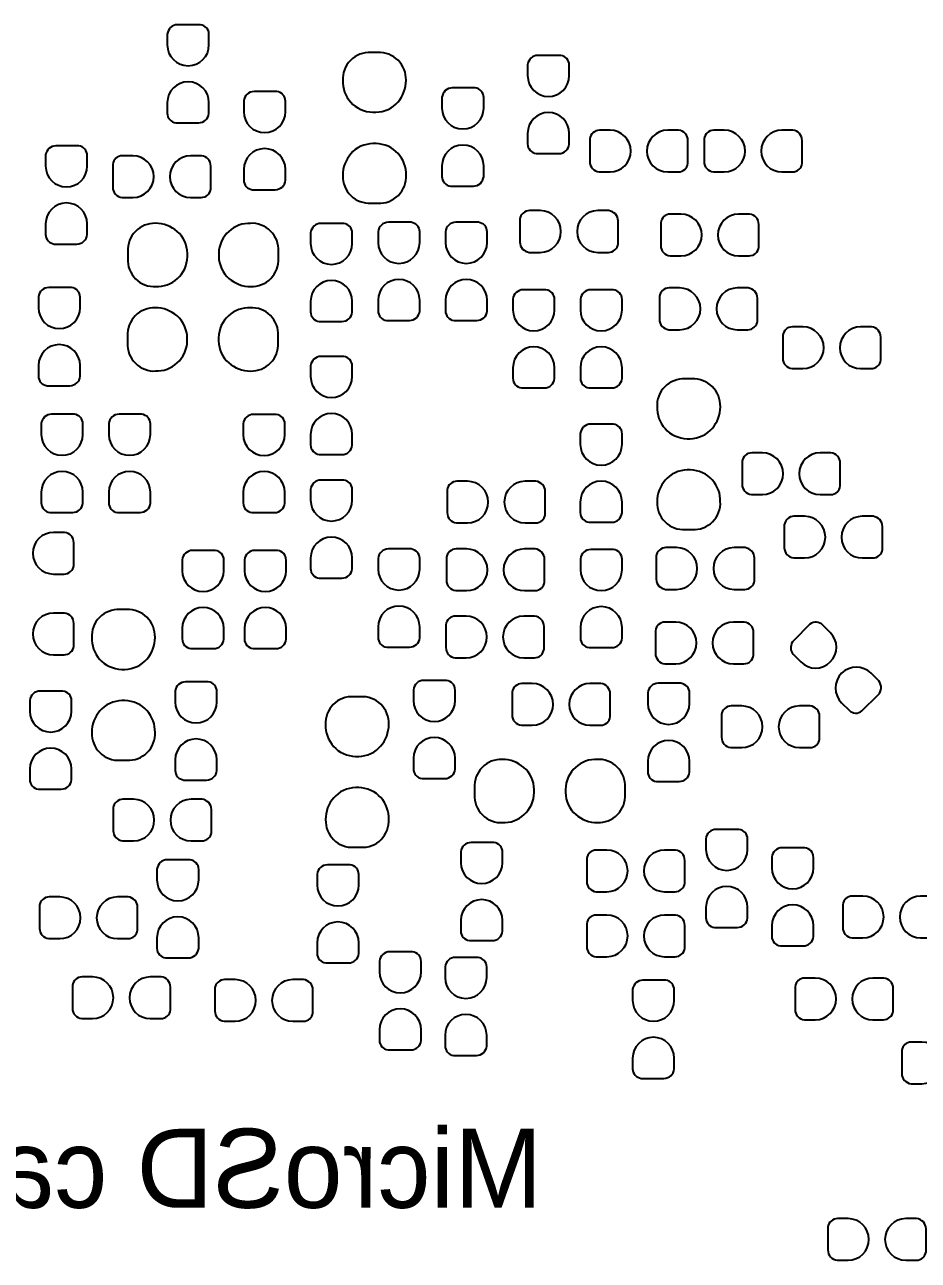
# Model space of a CAD drawing. Extents: x -0.2 to 92.2, y 0 to 62.
# Drawn here: x 32.35 to 40.96, y 16 to 27.91 of the extents above; entities that cross this region are included whole.
import ezdxf

# ---------------------------------------------------------------- set-up
doc = ezdxf.new("R2010")
doc.units = 0
doc.header["$MEASUREMENT"] = 0
doc.layers.add('BG_SILKSCREEN_BOTTOM', color=2, linetype='CONTINUOUS')
doc.layers.add('PIN_SOLDERMASK_BOTTOM', color=6, linetype='CONTINUOUS')

msp = doc.modelspace()

# ---------------------------------------------------------------- linework, layer by layer
at = {"layer": 'PIN_SOLDERMASK_BOTTOM'}
for points in [[(33.7237, 27.8228), (33.7237, 27.7184, 0.999515), (34.1255, 27.7184), (34.1255, 27.82, 0.380778), (34.0425, 27.9132), (33.823, 27.9132, 0.38701)], [(37.1965, 27.5268), (37.1965, 27.4224, 0.999515), (37.5983, 27.4224), (37.5983, 27.524, 0.380778), (37.5153, 27.6172), (37.2958, 27.6172, 0.38701)], [(34.1255, 27.0578), (34.1255, 27.1622, 0.999515), (33.7237, 27.1622), (33.7237, 27.0606, 0.380778), (33.8067, 26.9674), (34.0262, 26.9674, 0.38701)], [(36.3712, 27.2135), (36.3712, 27.1091, 0.999515), (36.773, 27.1091), (36.773, 27.2107, 0.380778), (36.69, 27.3039), (36.4705, 27.3039, 0.38701)], [(34.4606, 27.1783), (34.4606, 27.0739, 0.999515), (34.8624, 27.0739), (34.8624, 27.1755, 0.380778), (34.7794, 27.2687), (34.5599, 27.2687, 0.38701)], [(37.5983, 26.7618), (37.5983, 26.8662, 0.999515), (37.1965, 26.8662), (37.1965, 26.7646, 0.380778), (37.2795, 26.6714), (37.499, 26.6714, 0.38701)], [(37.8862, 26.4943), (37.9906, 26.4943, 0.999515), (37.9906, 26.8961), (37.889, 26.8961, 0.380778), (37.7958, 26.8131), (37.7958, 26.5936, 0.38701)], [(38.6512, 26.8961), (38.5468, 26.8961, 0.999515), (38.5468, 26.4943), (38.6484, 26.4943, 0.380778), (38.7416, 26.5773), (38.7416, 26.7968, 0.38701)], [(38.9875, 26.4943), (39.0919, 26.4943, 0.999515), (39.0919, 26.8961), (38.9903, 26.8961, 0.380778), (38.8971, 26.8131), (38.8971, 26.5936, 0.38701)], [(39.7525, 26.8961), (39.6481, 26.8961, 0.999515), (39.6481, 26.4943), (39.7497, 26.4943, 0.380778), (39.8429, 26.5773), (39.8429, 26.7968, 0.38701)], [(32.5507, 26.6548), (32.5507, 26.5504, 0.999515), (32.9525, 26.5504), (32.9525, 26.652, 0.380778), (32.8695, 26.7452), (32.65, 26.7452, 0.38701)], [(34.8624, 26.4133), (34.8624, 26.5177, 0.999515), (34.4606, 26.5177), (34.4606, 26.4161, 0.380778), (34.5436, 26.3229), (34.7631, 26.3229, 0.38701)], [(36.773, 26.4485), (36.773, 26.5529, 0.999515), (36.3712, 26.5529), (36.3712, 26.4513, 0.380778), (36.4542, 26.3581), (36.6737, 26.3581, 0.38701)], [(33.2879, 26.248), (33.3923, 26.248, 0.999515), (33.3923, 26.6498), (33.2907, 26.6498, 0.380778), (33.1975, 26.5668), (33.1975, 26.3473, 0.38701)], [(34.0529, 26.6498), (33.9485, 26.6498, 0.999515), (33.9485, 26.248), (34.0501, 26.248, 0.380778), (34.1433, 26.331), (34.1433, 26.5505, 0.38701)], [(32.9525, 25.8898), (32.9525, 25.9942, 0.999515), (32.5507, 25.9942), (32.5507, 25.8926, 0.380778), (32.6337, 25.7994), (32.8532, 25.7994, 0.38701)], [(37.2129, 25.7192), (37.3173, 25.7192, 0.999515), (37.3173, 26.121), (37.2157, 26.121, 0.380778), (37.1225, 26.038), (37.1225, 25.8185, 0.38701)], [(37.9779, 26.121), (37.8735, 26.121, 0.999515), (37.8735, 25.7192), (37.9751, 25.7192, 0.380778), (38.0683, 25.8022), (38.0683, 26.0217, 0.38701)], [(38.5699, 25.6856), (38.6743, 25.6856, 0.999515), (38.6743, 26.0874), (38.5727, 26.0874, 0.380778), (38.4795, 26.0044), (38.4795, 25.7849, 0.38701)], [(39.3349, 26.0874), (39.2305, 26.0874, 0.999515), (39.2305, 25.6856), (39.3321, 25.6856, 0.380778), (39.4253, 25.7686), (39.4253, 25.9881, 0.38701)], [(35.1048, 25.908), (35.1048, 25.8036, 0.999515), (35.5066, 25.8036), (35.5066, 25.9052, 0.380778), (35.4236, 25.9984), (35.2041, 25.9984, 0.38701)], [(35.7548, 25.9182), (35.7548, 25.8138, 0.999515), (36.1566, 25.8138), (36.1566, 25.9154, 0.380778), (36.0736, 26.0086), (35.8541, 26.0086, 0.38701)], [(36.4048, 25.9182), (36.4048, 25.8138, 0.999515), (36.8066, 25.8138), (36.8066, 25.9154, 0.380778), (36.7236, 26.0086), (36.5041, 26.0086, 0.38701)], [(32.4816, 25.2894), (32.4816, 25.185, 0.999515), (32.8834, 25.185), (32.8834, 25.2866, 0.380778), (32.8004, 25.3798), (32.5809, 25.3798, 0.38701)], [(35.5066, 25.143), (35.5066, 25.2474, 0.999515), (35.1048, 25.2474), (35.1048, 25.1458, 0.380778), (35.1878, 25.0526), (35.4073, 25.0526, 0.38701)], [(36.1566, 25.1532), (36.1566, 25.2576, 0.999515), (35.7548, 25.2576), (35.7548, 25.156, 0.380778), (35.8378, 25.0628), (36.0573, 25.0628, 0.38701)], [(36.8066, 25.1532), (36.8066, 25.2576, 0.999515), (36.4048, 25.2576), (36.4048, 25.156, 0.380778), (36.4878, 25.0628), (36.7073, 25.0628, 0.38701)], [(38.557, 24.9739), (38.6614, 24.9739, 0.999515), (38.6614, 25.3757), (38.5598, 25.3757, 0.380778), (38.4666, 25.2927), (38.4666, 25.0732, 0.38701)], [(39.322, 25.3757), (39.2176, 25.3757, 0.999515), (39.2176, 24.9739), (39.3192, 24.9739, 0.380778), (39.4124, 25.0569), (39.4124, 25.2764, 0.38701)], [(37.0548, 25.2678), (37.0548, 25.1634, 0.999515), (37.4566, 25.1634), (37.4566, 25.265, 0.380778), (37.3736, 25.3582), (37.1541, 25.3582, 0.38701)], [(37.7048, 25.2678), (37.7048, 25.1634, 0.999515), (38.1066, 25.1634), (38.1066, 25.265, 0.380778), (38.0236, 25.3582), (37.8041, 25.3582, 0.38701)], [(39.7458, 24.5988), (39.8502, 24.5988, 0.999515), (39.8502, 25.0006), (39.7486, 25.0006, 0.380778), (39.6554, 24.9176), (39.6554, 24.6981, 0.38701)], [(40.5108, 25.0006), (40.4064, 25.0006, 0.999515), (40.4064, 24.5988), (40.508, 24.5988, 0.380778), (40.6012, 24.6818), (40.6012, 24.9013, 0.38701)], [(32.8834, 24.5244), (32.8834, 24.6288, 0.999515), (32.4816, 24.6288), (32.4816, 24.5272, 0.380778), (32.5646, 24.434), (32.7841, 24.434, 0.38701)], [(37.4566, 24.5028), (37.4566, 24.6072, 0.999515), (37.0548, 24.6072), (37.0548, 24.5056, 0.380778), (37.1378, 24.4124), (37.3573, 24.4124, 0.38701)], [(38.1066, 24.5028), (38.1066, 24.6072, 0.999515), (37.7048, 24.6072), (37.7048, 24.5056, 0.380778), (37.7878, 24.4124), (38.0073, 24.4124, 0.38701)], [(35.105, 24.6255), (35.105, 24.5211, 0.999515), (35.5068, 24.5211), (35.5068, 24.6227, 0.380778), (35.4238, 24.7159), (35.2043, 24.7159, 0.38701)], [(32.509, 24.068), (32.509, 23.9636, 0.999515), (32.9108, 23.9636), (32.9108, 24.0652, 0.380778), (32.8278, 24.1584), (32.6083, 24.1584, 0.38701)], [(33.159, 24.068), (33.159, 23.9636, 0.999515), (33.5608, 23.9636), (33.5608, 24.0652, 0.380778), (33.4778, 24.1584), (33.2583, 24.1584, 0.38701)], [(34.455, 24.0667), (34.455, 23.9623, 0.999515), (34.8568, 23.9623), (34.8568, 24.0639, 0.380778), (34.7738, 24.1571), (34.5543, 24.1571, 0.38701)], [(35.5068, 23.8605), (35.5068, 23.9649, 0.999515), (35.105, 23.9649), (35.105, 23.8633, 0.380778), (35.188, 23.7701), (35.4075, 23.7701, 0.38701)], [(37.7046, 23.973), (37.7046, 23.8686, 0.999515), (38.1064, 23.8686), (38.1064, 23.9702, 0.380778), (38.0234, 24.0634), (37.8039, 24.0634, 0.38701)], [(39.3546, 23.3845), (39.459, 23.3845, 0.999515), (39.459, 23.7863), (39.3574, 23.7863, 0.380778), (39.2642, 23.7033), (39.2642, 23.4838, 0.38701)], [(40.1196, 23.7863), (40.0152, 23.7863, 0.999515), (40.0152, 23.3845), (40.1168, 23.3845, 0.380778), (40.21, 23.4675), (40.21, 23.687, 0.38701)], [(32.9108, 23.303), (32.9108, 23.4074, 0.999515), (32.509, 23.4074), (32.509, 23.3058, 0.380778), (32.592, 23.2126), (32.8115, 23.2126, 0.38701)], [(33.5608, 23.303), (33.5608, 23.4074, 0.999515), (33.159, 23.4074), (33.159, 23.3058, 0.380778), (33.242, 23.2126), (33.4615, 23.2126, 0.38701)], [(34.8568, 23.3017), (34.8568, 23.4061, 0.999515), (34.455, 23.4061), (34.455, 23.3045, 0.380778), (34.538, 23.2113), (34.7575, 23.2113, 0.38701)], [(35.1048, 23.4343), (35.1048, 23.3299, 0.999515), (35.5066, 23.3299), (35.5066, 23.4315, 0.380778), (35.4236, 23.5247), (35.2041, 23.5247, 0.38701)], [(36.5118, 23.111), (36.6162, 23.111, 0.999515), (36.6162, 23.5128), (36.5146, 23.5128, 0.380778), (36.4214, 23.4298), (36.4214, 23.2103, 0.38701)], [(37.2768, 23.5128), (37.1724, 23.5128, 0.999515), (37.1724, 23.111), (37.274, 23.111, 0.380778), (37.3672, 23.194), (37.3672, 23.4135, 0.38701)], [(38.1064, 23.208), (38.1064, 23.3124, 0.999515), (37.7046, 23.3124), (37.7046, 23.2108, 0.380778), (37.7876, 23.1176), (38.0071, 23.1176, 0.38701)], [(39.761, 22.7732), (39.8654, 22.7732, 0.999515), (39.8654, 23.175), (39.7638, 23.175, 0.380778), (39.6706, 23.092), (39.6706, 22.8725, 0.38701)], [(40.526, 23.175), (40.4216, 23.175, 0.999515), (40.4216, 22.7732), (40.5232, 22.7732, 0.380778), (40.6164, 22.8562), (40.6164, 23.0757, 0.38701)], [(32.7321, 23.0202), (32.6277, 23.0202, 0.999515), (32.6277, 22.6184), (32.7293, 22.6184, 0.380778), (32.8225, 22.7014), (32.8225, 22.9209, 0.38701)], [(35.5066, 22.6693), (35.5066, 22.7737, 0.999515), (35.1048, 22.7737), (35.1048, 22.6721, 0.380778), (35.1878, 22.5789), (35.4073, 22.5789, 0.38701)], [(38.5269, 22.471), (38.6313, 22.471, 0.999515), (38.6313, 22.8728), (38.5297, 22.8728, 0.380778), (38.4365, 22.7898), (38.4365, 22.5703, 0.38701)], [(39.2919, 22.8728), (39.1875, 22.8728, 0.999515), (39.1875, 22.471), (39.2891, 22.471, 0.380778), (39.3823, 22.554), (39.3823, 22.7735, 0.38701)], [(33.8671, 22.7555), (33.8671, 22.6511, 0.999515), (34.2689, 22.6511), (34.2689, 22.7527, 0.380778), (34.1859, 22.8459), (33.9664, 22.8459, 0.38701)], [(34.4675, 22.7555), (34.4675, 22.6511, 0.999515), (34.8693, 22.6511), (34.8693, 22.7527, 0.380778), (34.7863, 22.8459), (34.5668, 22.8459, 0.38701)], [(35.755, 22.7696), (35.755, 22.6652, 0.999515), (36.1568, 22.6652), (36.1568, 22.7668, 0.380778), (36.0738, 22.86), (35.8543, 22.86, 0.38701)], [(36.5044, 22.4585), (36.6088, 22.4585, 0.999515), (36.6088, 22.8603), (36.5072, 22.8603, 0.380778), (36.414, 22.7773), (36.414, 22.5578, 0.38701)], [(37.2694, 22.8603), (37.165, 22.8603, 0.999515), (37.165, 22.4585), (37.2666, 22.4585, 0.380778), (37.3598, 22.5415), (37.3598, 22.761, 0.38701)], [(37.7052, 22.7645), (37.7052, 22.6601, 0.999515), (38.107, 22.6601), (38.107, 22.7617, 0.380778), (38.024, 22.8549), (37.8045, 22.8549, 0.38701)], [(34.2689, 21.9905), (34.2689, 22.0949, 0.999515), (33.8671, 22.0949), (33.8671, 21.9933, 0.380778), (33.9501, 21.9001), (34.1696, 21.9001, 0.38701)], [(34.8693, 21.9905), (34.8693, 22.0949, 0.999515), (34.4675, 22.0949), (34.4675, 21.9933, 0.380778), (34.5505, 21.9001), (34.77, 21.9001, 0.38701)], [(36.1568, 22.0046), (36.1568, 22.109, 0.999515), (35.755, 22.109), (35.755, 22.0074, 0.380778), (35.838, 21.9142), (36.0575, 21.9142, 0.38701)], [(38.107, 21.9995), (38.107, 22.1039, 0.999515), (37.7052, 22.1039), (37.7052, 22.0023, 0.380778), (37.7882, 21.9091), (38.0077, 21.9091, 0.38701)], [(32.7318, 22.2423), (32.6274, 22.2423, 0.999515), (32.6274, 21.8405), (32.729, 21.8405, 0.380778), (32.8222, 21.9235), (32.8222, 22.143, 0.38701)], [(36.4993, 21.811), (36.6037, 21.811, 0.999515), (36.6037, 22.2128), (36.5021, 22.2128, 0.380778), (36.4089, 22.1298), (36.4089, 21.9103, 0.38701)], [(37.2643, 22.2128), (37.1599, 22.2128, 0.999515), (37.1599, 21.811), (37.2615, 21.811, 0.380778), (37.3547, 21.894), (37.3547, 22.1135, 0.38701)], [(38.5192, 21.7538), (38.6236, 21.7538, 0.999515), (38.6236, 22.1556), (38.522, 22.1556, 0.380778), (38.4288, 22.0726), (38.4288, 21.8531, 0.38701)], [(39.2842, 22.1556), (39.1798, 22.1556, 0.999515), (39.1798, 21.7538), (39.2814, 21.7538, 0.380778), (39.3746, 21.8368), (39.3746, 22.0563, 0.38701)], [(39.7559, 21.8447), (39.8297, 21.7709, 0.999717), (40.1138, 22.055), (40.042, 22.1268, 0.380872), (39.9174, 22.134), (39.7622, 21.9788, 0.386919)], [(40.5809, 21.5879), (40.5071, 21.6617, 0.999717), (40.223, 21.3776), (40.2948, 21.3058, 0.380872), (40.4194, 21.2986), (40.5746, 21.4538, 0.386919)], [(33.7996, 21.4887), (33.7996, 21.3843, 0.999515), (34.2014, 21.3843), (34.2014, 21.4859, 0.380778), (34.1184, 21.5791), (33.8989, 21.5791, 0.38701)], [(36.0958, 21.5031), (36.0958, 21.3987, 0.999515), (36.4976, 21.3987), (36.4976, 21.5003, 0.380778), (36.4146, 21.5935), (36.1951, 21.5935, 0.38701)], [(37.1372, 21.1611), (37.2416, 21.1611, 0.999515), (37.2416, 21.5629), (37.14, 21.5629, 0.380778), (37.0468, 21.4799), (37.0468, 21.2604, 0.38701)], [(37.9022, 21.5629), (37.7978, 21.5629, 0.999515), (37.7978, 21.1611), (37.8994, 21.1611, 0.380778), (37.9926, 21.2441), (37.9926, 21.4636, 0.38701)], [(38.3551, 21.4748), (38.3551, 21.3704, 0.999515), (38.7569, 21.3704), (38.7569, 21.472, 0.380778), (38.6739, 21.5652), (38.4544, 21.5652, 0.38701)], [(32.3986, 21.4005), (32.3986, 21.2961, 0.999515), (32.8004, 21.2961), (32.8004, 21.3977, 0.380778), (32.7174, 21.4909), (32.4979, 21.4909, 0.38701)], [(39.156, 20.9455), (39.2604, 20.9455, 0.999515), (39.2604, 21.3473), (39.1588, 21.3473, 0.380778), (39.0656, 21.2643), (39.0656, 21.0448, 0.38701)], [(39.921, 21.3473), (39.8166, 21.3473, 0.999515), (39.8166, 20.9455), (39.9182, 20.9455, 0.380778), (40.0114, 21.0285), (40.0114, 21.248, 0.38701)], [(34.2014, 20.7237), (34.2014, 20.8281, 0.999515), (33.7996, 20.8281), (33.7996, 20.7265, 0.380778), (33.8826, 20.6333), (34.1021, 20.6333, 0.38701)], [(36.4976, 20.7381), (36.4976, 20.8425, 0.999515), (36.0958, 20.8425), (36.0958, 20.7409, 0.380778), (36.1788, 20.6477), (36.3983, 20.6477, 0.38701)], [(38.7569, 20.7098), (38.7569, 20.8142, 0.999515), (38.3551, 20.8142), (38.3551, 20.7126, 0.380778), (38.4381, 20.6194), (38.6576, 20.6194, 0.38701)], [(32.8004, 20.6355), (32.8004, 20.7399, 0.999515), (32.3986, 20.7399), (32.3986, 20.6383, 0.380778), (32.4816, 20.5451), (32.7011, 20.5451, 0.38701)], [(33.2932, 20.0458), (33.3976, 20.0458, 0.999515), (33.3976, 20.4476), (33.296, 20.4476, 0.380778), (33.2028, 20.3646), (33.2028, 20.1451, 0.38701)], [(34.0582, 20.4476), (33.9538, 20.4476, 0.999515), (33.9538, 20.0458), (34.0554, 20.0458, 0.380778), (34.1486, 20.1288), (34.1486, 20.3483, 0.38701)], [(38.9151, 20.0675), (38.9151, 19.9631, 0.999515), (39.3169, 19.9631), (39.3169, 20.0647, 0.380778), (39.2339, 20.1579), (39.0144, 20.1579, 0.38701)], [(36.5528, 19.9407), (36.5528, 19.8363, 0.999515), (36.9546, 19.8363), (36.9546, 19.9379, 0.380778), (36.8716, 20.0311), (36.6521, 20.0311, 0.38701)], [(37.8565, 19.5567), (37.9609, 19.5567, 0.999515), (37.9609, 19.9585), (37.8593, 19.9585, 0.380778), (37.7661, 19.8755), (37.7661, 19.656, 0.38701)], [(38.6215, 19.9585), (38.5171, 19.9585, 0.999515), (38.5171, 19.5567), (38.6187, 19.5567, 0.380778), (38.7119, 19.6397), (38.7119, 19.8592, 0.38701)], [(39.5501, 19.8897), (39.5501, 19.7853, 0.999515), (39.9519, 19.7853), (39.9519, 19.8869, 0.380778), (39.8689, 19.9801), (39.6494, 19.9801, 0.38701)], [(33.6242, 19.7744), (33.6242, 19.67, 0.999515), (34.026, 19.67), (34.026, 19.7716, 0.380778), (33.943, 19.8648), (33.7235, 19.8648, 0.38701)], [(35.1678, 19.7253), (35.1678, 19.6209, 0.999515), (35.5696, 19.6209), (35.5696, 19.7225, 0.380778), (35.4866, 19.8157), (35.2671, 19.8157, 0.38701)], [(39.3169, 19.3025), (39.3169, 19.4069, 0.999515), (38.9151, 19.4069), (38.9151, 19.3053, 0.380778), (38.9981, 19.2121), (39.2176, 19.2121, 0.38701)], [(32.5824, 19.1044), (32.6868, 19.1044, 0.999515), (32.6868, 19.5062), (32.5852, 19.5062, 0.380778), (32.492, 19.4232), (32.492, 19.2037, 0.38701)], [(33.3474, 19.5062), (33.243, 19.5062, 0.999515), (33.243, 19.1044), (33.3446, 19.1044, 0.380778), (33.4378, 19.1874), (33.4378, 19.4069, 0.38701)], [(36.9546, 19.1757), (36.9546, 19.2801, 0.999515), (36.5528, 19.2801), (36.5528, 19.1785, 0.380778), (36.6358, 19.0853), (36.8553, 19.0853, 0.38701)], [(39.9519, 19.1247), (39.9519, 19.2291, 0.999515), (39.5501, 19.2291), (39.5501, 19.1275, 0.380778), (39.6331, 19.0343), (39.8526, 19.0343, 0.38701)], [(40.3238, 19.1125), (40.4282, 19.1125, 0.999515), (40.4282, 19.5143), (40.3266, 19.5143, 0.380778), (40.2334, 19.4313), (40.2334, 19.2118, 0.38701)], [(41.0888, 19.5143), (40.9844, 19.5143, 0.999515), (40.9844, 19.1125), (41.086, 19.1125, 0.380778), (41.1792, 19.1955), (41.1792, 19.415, 0.38701)], [(34.026, 19.0094), (34.026, 19.1138, 0.999515), (33.6242, 19.1138), (33.6242, 19.0122, 0.380778), (33.7072, 18.919), (33.9267, 18.919, 0.38701)], [(37.8565, 18.9299), (37.9609, 18.9299, 0.999515), (37.9609, 19.3317), (37.8593, 19.3317, 0.380778), (37.7661, 19.2487), (37.7661, 19.0292, 0.38701)], [(38.6215, 19.3317), (38.5171, 19.3317, 0.999515), (38.5171, 18.9299), (38.6187, 18.9299, 0.380778), (38.7119, 19.0129), (38.7119, 19.2324, 0.38701)], [(35.5696, 18.9603), (35.5696, 19.0647, 0.999515), (35.1678, 19.0647), (35.1678, 18.9631, 0.380778), (35.2508, 18.8699), (35.4703, 18.8699, 0.38701)], [(35.7681, 18.8874), (35.7681, 18.783, 0.999515), (36.1699, 18.783), (36.1699, 18.8846, 0.380778), (36.0869, 18.9778), (35.8674, 18.9778, 0.38701)], [(36.4004, 18.8338), (36.4004, 18.7294, 0.999515), (36.8022, 18.7294), (36.8022, 18.831, 0.380778), (36.7192, 18.9242), (36.4997, 18.9242, 0.38701)], [(32.899, 18.3337), (33.0034, 18.3337, 0.999515), (33.0034, 18.7355), (32.9018, 18.7355, 0.380778), (32.8086, 18.6525), (32.8086, 18.433, 0.38701)], [(33.664, 18.7355), (33.5596, 18.7355, 0.999515), (33.5596, 18.3337), (33.6612, 18.3337, 0.380778), (33.7544, 18.4167), (33.7544, 18.6362, 0.38701)], [(34.2724, 18.3077), (34.3768, 18.3077, 0.999515), (34.3768, 18.7095), (34.2752, 18.7095, 0.380778), (34.182, 18.6265), (34.182, 18.407, 0.38701)], [(35.0374, 18.7095), (34.933, 18.7095, 0.999515), (34.933, 18.3077), (35.0346, 18.3077, 0.380778), (35.1278, 18.3907), (35.1278, 18.6102, 0.38701)], [(38.2085, 18.6131), (38.2085, 18.5087, 0.999515), (38.6103, 18.5087), (38.6103, 18.6103, 0.380778), (38.5273, 18.7035), (38.3078, 18.7035, 0.38701)], [(39.8647, 18.3226), (39.9691, 18.3226, 0.999515), (39.9691, 18.7244), (39.8675, 18.7244, 0.380778), (39.7743, 18.6414), (39.7743, 18.4219, 0.38701)], [(40.6297, 18.7244), (40.5253, 18.7244, 0.999515), (40.5253, 18.3226), (40.6269, 18.3226, 0.380778), (40.7201, 18.4056), (40.7201, 18.6251, 0.38701)], [(36.1699, 18.1224), (36.1699, 18.2268, 0.999515), (35.7681, 18.2268), (35.7681, 18.1252, 0.380778), (35.8511, 18.032), (36.0706, 18.032, 0.38701)], [(36.8022, 18.0688), (36.8022, 18.1732, 0.999515), (36.4004, 18.1732), (36.4004, 18.0716, 0.380778), (36.4834, 17.9784), (36.7029, 17.9784, 0.38701)], [(38.6103, 17.8481), (38.6103, 17.9525, 0.999515), (38.2085, 17.9525), (38.2085, 17.8509, 0.380778), (38.2915, 17.7577), (38.511, 17.7577, 0.38701)], [(40.8925, 17.7061), (40.9969, 17.7061, 0.999515), (40.9969, 18.1079), (40.8953, 18.1079, 0.380778), (40.8021, 18.0249), (40.8021, 17.8054, 0.38701)], [(40.1813, 16.0043), (40.2857, 16.0043, 0.999515), (40.2857, 16.4061), (40.1841, 16.4061, 0.380778), (40.0909, 16.3231), (40.0909, 16.1036, 0.38701)], [(40.9463, 16.4061), (40.8419, 16.4061, 0.999515), (40.8419, 16.0043), (40.9435, 16.0043, 0.380778), (41.0367, 16.0873), (41.0367, 16.3068, 0.38701)]]:
    msp.add_lwpolyline(points, format="xyb", close=True, dxfattribs=at)
for points in [[(36.0204, 27.4311), (36.0148, 27.457), (36.0062, 27.4826), (35.9947, 27.507), (35.9815, 27.5299), (35.9658, 27.5512), (35.9475, 27.571), (35.9277, 27.5888), (35.9058, 27.6043), (35.8827, 27.6175), (35.8583, 27.6282), (35.8329, 27.6363), (35.8065, 27.6421), (35.7798, 27.6447), (35.6582, 27.6447), (35.6318, 27.6419), (35.6051, 27.6366), (35.5789, 27.6279), (35.5545, 27.6167), (35.5312, 27.6033), (35.5096, 27.5875), (35.4893, 27.5692), (35.4712, 27.5489), (35.4555, 27.5273), (35.4423, 27.504), (35.4314, 27.4791), (35.423, 27.4534), (35.4176, 27.427), (35.4148, 27.4001), (35.4151, 27.3754), (35.4154, 27.349), (35.4184, 27.3203), (35.4242, 27.2919), (35.4329, 27.2642), (35.4443, 27.2378), (35.458, 27.2121), (35.474, 27.1882), (35.4923, 27.1659), (35.5129, 27.1453), (35.535, 27.127), (35.5594, 27.1105), (35.5876, 27.0966), (35.6158, 27.0856), (35.6447, 27.0775), (35.6744, 27.0719), (35.7044, 27.0691), (35.7344, 27.0691), (35.7646, 27.0719), (35.7941, 27.0775), (35.823, 27.0856), (35.8512, 27.0966), (35.8799, 27.1108), (35.9046, 27.1283), (35.9264, 27.1474), (35.9462, 27.1679), (35.964, 27.1903), (35.9797, 27.2142), (35.9932, 27.239), (36.0044, 27.2652), (36.0135, 27.2924), (36.0199, 27.3208), (36.0234, 27.3488), (36.025, 27.3772), (36.0234, 27.4057)], [(35.4194, 26.4065), (35.425, 26.3806), (35.4336, 26.355), (35.4451, 26.3306), (35.4583, 26.3077), (35.474, 26.2864), (35.4923, 26.2666), (35.5121, 26.2488), (35.534, 26.2333), (35.5571, 26.2201), (35.5815, 26.2094), (35.6069, 26.2013), (35.6333, 26.1955), (35.66, 26.1929), (35.7816, 26.1929), (35.808, 26.1957), (35.8347, 26.201), (35.8609, 26.2097), (35.8853, 26.2209), (35.9086, 26.2343), (35.9302, 26.2501), (35.9505, 26.2684), (35.9686, 26.2887), (35.9843, 26.3103), (35.9975, 26.3336), (36.0084, 26.3585), (36.0168, 26.3842), (36.0222, 26.4106), (36.025, 26.4375), (36.0247, 26.4622), (36.0244, 26.4886), (36.0214, 26.5173), (36.0156, 26.5457), (36.0069, 26.5734), (35.9955, 26.5998), (35.9818, 26.6255), (35.9658, 26.6494), (35.9475, 26.6717), (35.9269, 26.6923), (35.9048, 26.7106), (35.8804, 26.7271), (35.8522, 26.741), (35.824, 26.752), (35.7951, 26.7601), (35.7654, 26.7657), (35.7354, 26.7685), (35.7054, 26.7685), (35.6752, 26.7657), (35.6457, 26.7601), (35.6168, 26.752), (35.5886, 26.741), (35.5599, 26.7268), (35.5352, 26.7093), (35.5134, 26.6902), (35.4936, 26.6697), (35.4758, 26.6473), (35.4601, 26.6234), (35.4466, 26.5986), (35.4354, 26.5724), (35.4263, 26.5452), (35.4199, 26.5168), (35.4164, 26.4888), (35.4148, 26.4604), (35.4164, 26.4319)], [(33.5565, 25.9945), (33.5306, 25.9889), (33.505, 25.9803), (33.4806, 25.9688), (33.4577, 25.9556), (33.4364, 25.9399), (33.4166, 25.9216), (33.3988, 25.9018), (33.3833, 25.8799), (33.3701, 25.8568), (33.3594, 25.8324), (33.3513, 25.807), (33.3455, 25.7806), (33.3429, 25.7539), (33.3429, 25.6323), (33.3457, 25.6059), (33.351, 25.5792), (33.3597, 25.553), (33.3709, 25.5286), (33.3843, 25.5053), (33.4001, 25.4837), (33.4184, 25.4634), (33.4387, 25.4453), (33.4603, 25.4296), (33.4836, 25.4164), (33.5085, 25.4055), (33.5342, 25.3971), (33.5606, 25.3917), (33.5875, 25.3889), (33.6122, 25.3892), (33.6386, 25.3895), (33.6673, 25.3925), (33.6957, 25.3983), (33.7234, 25.407), (33.7498, 25.4184), (33.7755, 25.4321), (33.7994, 25.4481), (33.8217, 25.4664), (33.8423, 25.487), (33.8606, 25.5091), (33.8771, 25.5335), (33.891, 25.5617), (33.902, 25.5899), (33.9101, 25.6188), (33.9157, 25.6485), (33.9185, 25.6785), (33.9185, 25.7085), (33.9157, 25.7387), (33.9101, 25.7682), (33.902, 25.7971), (33.891, 25.8253), (33.8768, 25.854), (33.8593, 25.8787), (33.8402, 25.9005), (33.8197, 25.9203), (33.7973, 25.9381), (33.7734, 25.9538), (33.7486, 25.9673), (33.7224, 25.9785), (33.6952, 25.9876), (33.6668, 25.994), (33.6388, 25.9975), (33.6104, 25.9991), (33.5819, 25.9975)], [(34.5811, 25.3935), (34.607, 25.3991), (34.6326, 25.4077), (34.657, 25.4192), (34.6799, 25.4324), (34.7012, 25.4481), (34.721, 25.4664), (34.7388, 25.4862), (34.7543, 25.5081), (34.7675, 25.5312), (34.7782, 25.5556), (34.7863, 25.581), (34.7921, 25.6074), (34.7947, 25.6341), (34.7947, 25.7557), (34.7919, 25.7821), (34.7866, 25.8088), (34.7779, 25.835), (34.7667, 25.8594), (34.7533, 25.8827), (34.7375, 25.9043), (34.7192, 25.9246), (34.6989, 25.9427), (34.6773, 25.9584), (34.654, 25.9716), (34.6291, 25.9825), (34.6034, 25.9909), (34.577, 25.9963), (34.5501, 25.9991), (34.5254, 25.9988), (34.499, 25.9985), (34.4703, 25.9955), (34.4419, 25.9897), (34.4142, 25.981), (34.3878, 25.9696), (34.3621, 25.9559), (34.3382, 25.9399), (34.3159, 25.9216), (34.2953, 25.901), (34.277, 25.8789), (34.2605, 25.8545), (34.2466, 25.8263), (34.2356, 25.7981), (34.2275, 25.7692), (34.2219, 25.7395), (34.2191, 25.7095), (34.2191, 25.6795), (34.2219, 25.6493), (34.2275, 25.6198), (34.2356, 25.5909), (34.2466, 25.5627), (34.2608, 25.534), (34.2783, 25.5093), (34.2974, 25.4875), (34.3179, 25.4677), (34.3403, 25.4499), (34.3642, 25.4342), (34.389, 25.4207), (34.4152, 25.4095), (34.4424, 25.4004), (34.4708, 25.394), (34.4988, 25.3905), (34.5272, 25.3889), (34.5557, 25.3905)], [(33.5543, 25.1809), (33.5284, 25.1753), (33.5028, 25.1667), (33.4784, 25.1552), (33.4555, 25.142), (33.4342, 25.1263), (33.4144, 25.108), (33.3966, 25.0882), (33.3811, 25.0663), (33.3679, 25.0432), (33.3572, 25.0188), (33.3491, 24.9934), (33.3433, 24.967), (33.3407, 24.9403), (33.3407, 24.8187), (33.3435, 24.7923), (33.3488, 24.7656), (33.3575, 24.7394), (33.3687, 24.715), (33.3821, 24.6917), (33.3979, 24.6701), (33.4162, 24.6498), (33.4365, 24.6317), (33.4581, 24.616), (33.4814, 24.6028), (33.5063, 24.5919), (33.532, 24.5835), (33.5584, 24.5781), (33.5853, 24.5753), (33.61, 24.5756), (33.6364, 24.5759), (33.6651, 24.5789), (33.6935, 24.5847), (33.7212, 24.5934), (33.7476, 24.6048), (33.7733, 24.6185), (33.7972, 24.6345), (33.8195, 24.6528), (33.8401, 24.6734), (33.8584, 24.6955), (33.8749, 24.7199), (33.8888, 24.7481), (33.8998, 24.7763), (33.9079, 24.8052), (33.9135, 24.8349), (33.9163, 24.8649), (33.9163, 24.8949), (33.9135, 24.9251), (33.9079, 24.9546), (33.8998, 24.9835), (33.8888, 25.0117), (33.8746, 25.0404), (33.8571, 25.0651), (33.838, 25.0869), (33.8175, 25.1067), (33.7951, 25.1245), (33.7712, 25.1402), (33.7464, 25.1537), (33.7202, 25.1649), (33.693, 25.174), (33.6646, 25.1804), (33.6366, 25.1839), (33.6082, 25.1855), (33.5797, 25.1839)], [(34.5789, 24.5799), (34.6048, 24.5855), (34.6304, 24.5941), (34.6548, 24.6056), (34.6777, 24.6188), (34.699, 24.6345), (34.7188, 24.6528), (34.7366, 24.6726), (34.7521, 24.6945), (34.7653, 24.7176), (34.776, 24.742), (34.7841, 24.7674), (34.7899, 24.7938), (34.7925, 24.8205), (34.7925, 24.9421), (34.7897, 24.9685), (34.7844, 24.9952), (34.7757, 25.0214), (34.7645, 25.0458), (34.7511, 25.0691), (34.7353, 25.0907), (34.717, 25.111), (34.6967, 25.1291), (34.6751, 25.1448), (34.6518, 25.158), (34.6269, 25.1689), (34.6012, 25.1773), (34.5748, 25.1827), (34.5479, 25.1855), (34.5232, 25.1852), (34.4968, 25.1849), (34.4681, 25.1819), (34.4397, 25.1761), (34.412, 25.1674), (34.3856, 25.156), (34.3599, 25.1423), (34.336, 25.1263), (34.3137, 25.108), (34.2931, 25.0874), (34.2748, 25.0653), (34.2583, 25.0409), (34.2444, 25.0127), (34.2334, 24.9845), (34.2253, 24.9556), (34.2197, 24.9259), (34.2169, 24.8959), (34.2169, 24.8659), (34.2197, 24.8357), (34.2253, 24.8062), (34.2334, 24.7773), (34.2444, 24.7491), (34.2586, 24.7204), (34.2761, 24.6957), (34.2952, 24.6739), (34.3157, 24.6541), (34.3381, 24.6363), (34.362, 24.6206), (34.3868, 24.6071), (34.413, 24.5959), (34.4402, 24.5868), (34.4686, 24.5804), (34.4966, 24.5769), (34.525, 24.5753), (34.5535, 24.5769)], [(39.0496, 24.2851), (39.044, 24.311), (39.0354, 24.3366), (39.0239, 24.361), (39.0107, 24.3839), (38.995, 24.4052), (38.9767, 24.425), (38.9569, 24.4428), (38.935, 24.4583), (38.9119, 24.4715), (38.8875, 24.4822), (38.8621, 24.4903), (38.8357, 24.4961), (38.809, 24.4987), (38.6874, 24.4987), (38.661, 24.4959), (38.6343, 24.4906), (38.6081, 24.4819), (38.5837, 24.4707), (38.5604, 24.4573), (38.5388, 24.4415), (38.5185, 24.4232), (38.5004, 24.4029), (38.4847, 24.3813), (38.4715, 24.358), (38.4606, 24.3331), (38.4522, 24.3074), (38.4468, 24.281), (38.444, 24.2541), (38.4443, 24.2294), (38.4446, 24.203), (38.4476, 24.1743), (38.4534, 24.1459), (38.4621, 24.1182), (38.4735, 24.0918), (38.4872, 24.0661), (38.5032, 24.0422), (38.5215, 24.0199), (38.5421, 23.9993), (38.5642, 23.981), (38.5886, 23.9645), (38.6168, 23.9506), (38.645, 23.9396), (38.6739, 23.9315), (38.7036, 23.9259), (38.7336, 23.9231), (38.7636, 23.9231), (38.7938, 23.9259), (38.8233, 23.9315), (38.8522, 23.9396), (38.8804, 23.9506), (38.9091, 23.9648), (38.9338, 23.9823), (38.9556, 24.0014), (38.9754, 24.0219), (38.9932, 24.0443), (39.0089, 24.0682), (39.0224, 24.093), (39.0336, 24.1192), (39.0427, 24.1464), (39.0491, 24.1748), (39.0526, 24.2028), (39.0542, 24.2312), (39.0526, 24.2597)], [(38.4486, 23.2605), (38.4542, 23.2346), (38.4628, 23.209), (38.4743, 23.1846), (38.4875, 23.1617), (38.5032, 23.1404), (38.5215, 23.1206), (38.5413, 23.1028), (38.5632, 23.0873), (38.5863, 23.0741), (38.6107, 23.0634), (38.6361, 23.0553), (38.6625, 23.0495), (38.6892, 23.0469), (38.8108, 23.0469), (38.8372, 23.0497), (38.8639, 23.055), (38.8901, 23.0637), (38.9145, 23.0749), (38.9378, 23.0883), (38.9594, 23.1041), (38.9797, 23.1224), (38.9978, 23.1427), (39.0135, 23.1643), (39.0267, 23.1876), (39.0376, 23.2125), (39.046, 23.2382), (39.0514, 23.2646), (39.0542, 23.2915), (39.0539, 23.3162), (39.0536, 23.3426), (39.0506, 23.3713), (39.0448, 23.3997), (39.0361, 23.4274), (39.0247, 23.4538), (39.011, 23.4795), (38.995, 23.5034), (38.9767, 23.5257), (38.9561, 23.5463), (38.934, 23.5646), (38.9096, 23.5811), (38.8814, 23.595), (38.8532, 23.606), (38.8243, 23.6141), (38.7946, 23.6197), (38.7646, 23.6225), (38.7346, 23.6225), (38.7044, 23.6197), (38.6749, 23.6141), (38.646, 23.606), (38.6178, 23.595), (38.5891, 23.5808), (38.5644, 23.5633), (38.5426, 23.5442), (38.5228, 23.5237), (38.505, 23.5013), (38.4893, 23.4774), (38.4758, 23.4526), (38.4646, 23.4264), (38.4555, 23.3992), (38.4491, 23.3708), (38.4456, 23.3428), (38.444, 23.3144), (38.4456, 23.2859)], [(33.6008, 22.0617), (33.5952, 22.0876), (33.5866, 22.1132), (33.5751, 22.1376), (33.5619, 22.1605), (33.5462, 22.1818), (33.5279, 22.2016), (33.5081, 22.2194), (33.4862, 22.2349), (33.4631, 22.2481), (33.4387, 22.2588), (33.4133, 22.2669), (33.3869, 22.2727), (33.3602, 22.2753), (33.2386, 22.2753), (33.2122, 22.2725), (33.1855, 22.2672), (33.1593, 22.2585), (33.1349, 22.2473), (33.1116, 22.2339), (33.09, 22.2181), (33.0697, 22.1998), (33.0516, 22.1795), (33.0359, 22.1579), (33.0227, 22.1346), (33.0118, 22.1097), (33.0034, 22.084), (32.998, 22.0576), (32.9952, 22.0307), (32.9955, 22.006), (32.9958, 21.9796), (32.9988, 21.9509), (33.0046, 21.9225), (33.0133, 21.8948), (33.0247, 21.8684), (33.0384, 21.8427), (33.0544, 21.8188), (33.0727, 21.7965), (33.0933, 21.7759), (33.1154, 21.7576), (33.1398, 21.7411), (33.168, 21.7272), (33.1962, 21.7162), (33.2251, 21.7081), (33.2548, 21.7025), (33.2848, 21.6997), (33.3148, 21.6997), (33.345, 21.7025), (33.3745, 21.7081), (33.4034, 21.7162), (33.4316, 21.7272), (33.4603, 21.7414), (33.485, 21.7589), (33.5068, 21.778), (33.5266, 21.7985), (33.5444, 21.8209), (33.5601, 21.8448), (33.5736, 21.8696), (33.5848, 21.8958), (33.5939, 21.923), (33.6003, 21.9514), (33.6038, 21.9794), (33.6054, 22.0078), (33.6038, 22.0363)], [(35.8543, 21.2229), (35.8487, 21.2488), (35.8401, 21.2744), (35.8286, 21.2988), (35.8154, 21.3217), (35.7997, 21.343), (35.7814, 21.3628), (35.7616, 21.3806), (35.7397, 21.3961), (35.7166, 21.4093), (35.6922, 21.42), (35.6668, 21.4281), (35.6404, 21.4339), (35.6137, 21.4365), (35.4921, 21.4365), (35.4657, 21.4337), (35.439, 21.4284), (35.4128, 21.4197), (35.3884, 21.4085), (35.3651, 21.3951), (35.3435, 21.3793), (35.3232, 21.361), (35.3051, 21.3407), (35.2894, 21.3191), (35.2762, 21.2958), (35.2653, 21.2709), (35.2569, 21.2452), (35.2515, 21.2188), (35.2487, 21.1919), (35.249, 21.1672), (35.2493, 21.1408), (35.2523, 21.1121), (35.2581, 21.0837), (35.2668, 21.056), (35.2782, 21.0296), (35.2919, 21.0039), (35.3079, 20.98), (35.3262, 20.9577), (35.3468, 20.9371), (35.3689, 20.9188), (35.3933, 20.9023), (35.4215, 20.8884), (35.4497, 20.8774), (35.4786, 20.8693), (35.5083, 20.8637), (35.5383, 20.8609), (35.5683, 20.8609), (35.5985, 20.8637), (35.628, 20.8693), (35.6569, 20.8774), (35.6851, 20.8884), (35.7138, 20.9026), (35.7385, 20.9201), (35.7603, 20.9392), (35.7801, 20.9597), (35.7979, 20.9821), (35.8136, 21.006), (35.8271, 21.0308), (35.8383, 21.057), (35.8474, 21.0842), (35.8538, 21.1126), (35.8573, 21.1406), (35.8589, 21.169), (35.8573, 21.1975)], [(32.9998, 21.0371), (33.0054, 21.0112), (33.014, 20.9856), (33.0255, 20.9612), (33.0387, 20.9383), (33.0544, 20.917), (33.0727, 20.8972), (33.0925, 20.8794), (33.1144, 20.8639), (33.1375, 20.8507), (33.1619, 20.84), (33.1873, 20.8319), (33.2137, 20.8261), (33.2404, 20.8235), (33.362, 20.8235), (33.3884, 20.8263), (33.4151, 20.8316), (33.4413, 20.8403), (33.4657, 20.8515), (33.489, 20.8649), (33.5106, 20.8807), (33.5309, 20.899), (33.549, 20.9193), (33.5647, 20.9409), (33.5779, 20.9642), (33.5888, 20.9891), (33.5972, 21.0148), (33.6026, 21.0412), (33.6054, 21.0681), (33.6051, 21.0928), (33.6048, 21.1192), (33.6018, 21.1479), (33.596, 21.1763), (33.5873, 21.204), (33.5759, 21.2304), (33.5622, 21.2561), (33.5462, 21.28), (33.5279, 21.3023), (33.5073, 21.3229), (33.4852, 21.3412), (33.4608, 21.3577), (33.4326, 21.3716), (33.4044, 21.3826), (33.3755, 21.3907), (33.3458, 21.3963), (33.3158, 21.3991), (33.2858, 21.3991), (33.2556, 21.3963), (33.2261, 21.3907), (33.1972, 21.3826), (33.169, 21.3716), (33.1403, 21.3574), (33.1156, 21.3399), (33.0938, 21.3208), (33.074, 21.3003), (33.0562, 21.2779), (33.0405, 21.254), (33.027, 21.2292), (33.0158, 21.203), (33.0067, 21.1758), (33.0003, 21.1474), (32.9968, 21.1194), (32.9952, 21.091), (32.9968, 21.0625)], [(36.8983, 20.8279), (36.8724, 20.8223), (36.8468, 20.8137), (36.8224, 20.8022), (36.7995, 20.789), (36.7782, 20.7733), (36.7584, 20.755), (36.7406, 20.7352), (36.7251, 20.7133), (36.7119, 20.6902), (36.7012, 20.6658), (36.6931, 20.6404), (36.6873, 20.614), (36.6847, 20.5873), (36.6847, 20.4657), (36.6875, 20.4393), (36.6928, 20.4126), (36.7015, 20.3864), (36.7127, 20.362), (36.7261, 20.3387), (36.7419, 20.3171), (36.7602, 20.2968), (36.7805, 20.2787), (36.8021, 20.263), (36.8254, 20.2498), (36.8503, 20.2389), (36.876, 20.2305), (36.9024, 20.2251), (36.9293, 20.2223), (36.954, 20.2226), (36.9804, 20.2229), (37.0091, 20.2259), (37.0375, 20.2317), (37.0652, 20.2404), (37.0916, 20.2518), (37.1173, 20.2655), (37.1412, 20.2815), (37.1635, 20.2998), (37.1841, 20.3204), (37.2024, 20.3425), (37.2189, 20.3669), (37.2328, 20.3951), (37.2438, 20.4233), (37.2519, 20.4522), (37.2575, 20.4819), (37.2603, 20.5119), (37.2603, 20.5419), (37.2575, 20.5721), (37.2519, 20.6016), (37.2438, 20.6305), (37.2328, 20.6587), (37.2186, 20.6874), (37.2011, 20.7121), (37.182, 20.7339), (37.1615, 20.7537), (37.1391, 20.7715), (37.1152, 20.7872), (37.0904, 20.8007), (37.0642, 20.8119), (37.037, 20.821), (37.0086, 20.8274), (36.9806, 20.8309), (36.9522, 20.8325), (36.9237, 20.8309)], [(37.9229, 20.2269), (37.9488, 20.2325), (37.9744, 20.2411), (37.9988, 20.2526), (38.0217, 20.2658), (38.043, 20.2815), (38.0628, 20.2998), (38.0806, 20.3196), (38.0961, 20.3415), (38.1093, 20.3646), (38.12, 20.389), (38.1281, 20.4144), (38.1339, 20.4408), (38.1365, 20.4675), (38.1365, 20.5891), (38.1337, 20.6155), (38.1284, 20.6422), (38.1197, 20.6684), (38.1085, 20.6928), (38.0951, 20.7161), (38.0793, 20.7377), (38.061, 20.758), (38.0407, 20.7761), (38.0191, 20.7918), (37.9958, 20.805), (37.9709, 20.8159), (37.9452, 20.8243), (37.9188, 20.8297), (37.8919, 20.8325), (37.8672, 20.8322), (37.8408, 20.8319), (37.8121, 20.8289), (37.7837, 20.8231), (37.756, 20.8144), (37.7296, 20.803), (37.7039, 20.7893), (37.68, 20.7733), (37.6577, 20.755), (37.6371, 20.7344), (37.6188, 20.7123), (37.6023, 20.6879), (37.5884, 20.6597), (37.5774, 20.6315), (37.5693, 20.6026), (37.5637, 20.5729), (37.5609, 20.5429), (37.5609, 20.5129), (37.5637, 20.4827), (37.5693, 20.4532), (37.5774, 20.4243), (37.5884, 20.3961), (37.6026, 20.3674), (37.6201, 20.3427), (37.6392, 20.3209), (37.6597, 20.3011), (37.6821, 20.2833), (37.706, 20.2676), (37.7308, 20.2541), (37.757, 20.2429), (37.7842, 20.2338), (37.8126, 20.2274), (37.8406, 20.2239), (37.869, 20.2223), (37.8975, 20.2239)], [(35.2533, 20.1983), (35.2589, 20.1724), (35.2675, 20.1468), (35.279, 20.1224), (35.2922, 20.0995), (35.3079, 20.0782), (35.3262, 20.0584), (35.346, 20.0406), (35.3679, 20.0251), (35.391, 20.0119), (35.4154, 20.0012), (35.4408, 19.9931), (35.4672, 19.9873), (35.4939, 19.9847), (35.6155, 19.9847), (35.6419, 19.9875), (35.6686, 19.9928), (35.6948, 20.0015), (35.7192, 20.0127), (35.7425, 20.0261), (35.7641, 20.0419), (35.7844, 20.0602), (35.8025, 20.0805), (35.8182, 20.1021), (35.8314, 20.1254), (35.8423, 20.1503), (35.8507, 20.176), (35.8561, 20.2024), (35.8589, 20.2293), (35.8586, 20.254), (35.8583, 20.2804), (35.8553, 20.3091), (35.8495, 20.3375), (35.8408, 20.3652), (35.8294, 20.3916), (35.8157, 20.4173), (35.7997, 20.4412), (35.7814, 20.4635), (35.7608, 20.4841), (35.7387, 20.5024), (35.7143, 20.5189), (35.6861, 20.5328), (35.6579, 20.5438), (35.629, 20.5519), (35.5993, 20.5575), (35.5693, 20.5603), (35.5393, 20.5603), (35.5091, 20.5575), (35.4796, 20.5519), (35.4507, 20.5438), (35.4225, 20.5328), (35.3938, 20.5186), (35.3691, 20.5011), (35.3473, 20.482), (35.3275, 20.4615), (35.3097, 20.4391), (35.294, 20.4152), (35.2805, 20.3904), (35.2693, 20.3642), (35.2602, 20.337), (35.2538, 20.3086), (35.2503, 20.2806), (35.2487, 20.2522), (35.2503, 20.2237)]]:
    msp.add_lwpolyline(points, close=True, dxfattribs=at)

# ---------------------------------------------------------------- texts
at = {"layer": 'BG_SILKSCREEN_BOTTOM', "text_generation_flag": 2, "width": 1.000394}
msp.add_text('MicroSD card', height=0.762, dxfattribs=at).set_placement((37.338, 16.51))

doc.saveas('drawing.dxf')
